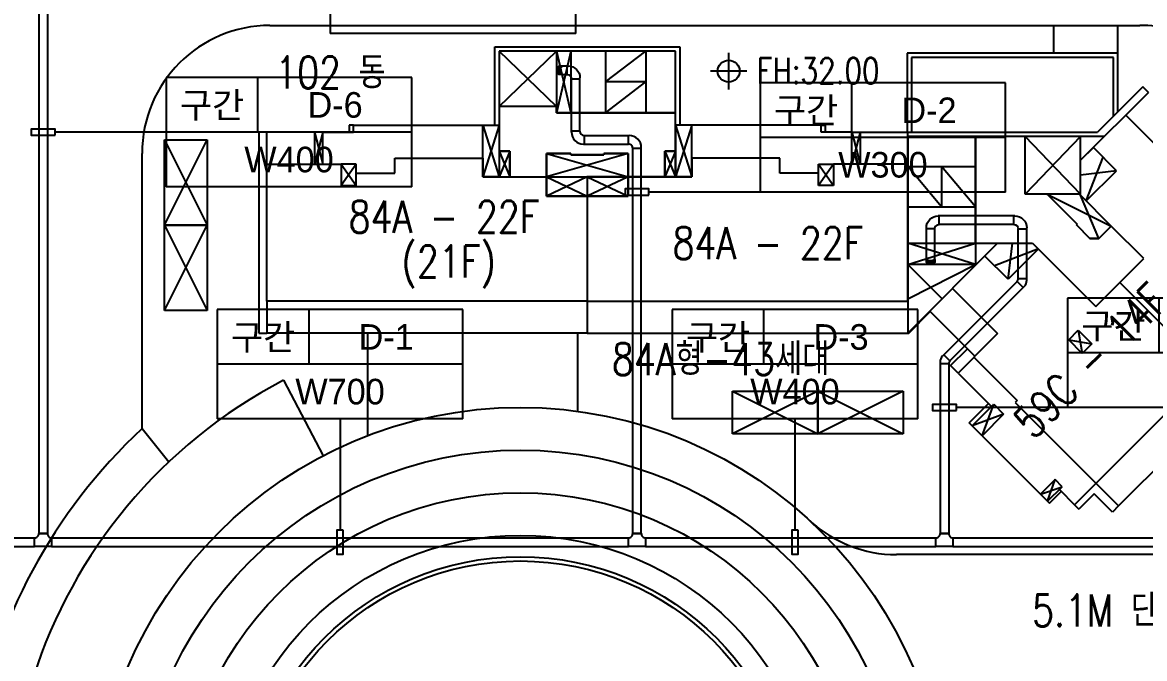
# Model space of a CAD drawing. Header units: millimetres. Extents: x 1145859089 to 1147511753, y -1047484727 to -1047247487.
# Drawn here: x 1147305703 to 1147358323, y -1047353084 to -1047323257 of the extents above; entities that cross this region are included whole.
import ezdxf
from ezdxf.enums import TextEntityAlignment as Align
from ezdxf.xclip import XClip

# ---------------------------------------------------------------- set-up
doc = ezdxf.new("R2010")
doc.units = ezdxf.units.MM
doc.header["$LTSCALE"] = 100
doc.header["$MEASUREMENT"] = 0
doc.header["$XCLIPFRAME"] = 2
doc.layers.get('0').update_dxf_attribs({"linetype": 'CONTINUOUS'})
for name, color, linetype in [('0-BLOCK', 2, 'CONTINUOUS'), ('TRAY', 1, 'CONTINUOUS'), ('TRAY(전력용)', 1, 'CONTINUOUS'), ('XREF', 135, 'CONTINUOUS'), ('단지배치도$0$S240910', 33, 'CONTINUOUS'), ('단지배치도$0$W240910', 135, 'CONTINUOUS')]:
    doc.layers.add(name, color=color, linetype=linetype)
doc.styles.add('WL', font='울릉도L_5.TTF')
doc.styles.add('단지배치도$0$WS1', font='romans.shx', dxfattribs={"width": 0.8, "bigfont": 'whgtxt.shx'})

# ---------------------------------------------------------------- blocks, each defined once
blk = doc.blocks.new('단지배치도$0$zw$9902')
at = {"layer": '단지배치도$0$W240910'}
for p, q in [((57040, 47970), (97826, 47970)), ((58520, 47970, 0), (96143, 47970, 0)), ((93800, 46670, 0), (93800, 47970, 0)), ((96800, 46670, 0), (96800, 47970, 0)), ((67580, 43290, 0), (67580, 46970, 0)), ((67580, 46970, 0), (76260, 46970, 0)), ((76260, 46970, 0), (76260, 43290, 0)), ((70480, 46770, 0), (67780, 46770, 0)), ((67780, 46770, 0), (67780, 44170, 0)), ((70480, 44170, 0), (67780, 46770, 0)), ((67780, 44170, 0), (70480, 46770, 0)), ((71140, 46770, 0), (70480, 46770, 0)), ((70480, 46770, 0), (70480, 43870, 0)), ((70480, 46770, 0), (71140, 43870, 0)), ((71140, 46770, 0), (70480, 43870, 0)), ((76060, 46770, 0), (71140, 46770, 0)), ((71140, 46770, 0), (71140, 43870, 0)), ((72770, 46770, 0), (72770, 43870, 0)), ((72770, 45320, 0), (74660, 46770, 0)), ((74660, 46770, 0), (74660, 43870, 0)), ((76060, 43870, 0), (76060, 46770, 0)), ((78546, 46686), (78546, 44971)), ((79403, 45828), (77689, 45828)), ((74660, 45320, 0), (72770, 45320, 0)), ((72770, 43870, 0), (74660, 45320, 0)), ((98231, 44832, 0), (95050, 41650, 0)), ((97970, 45093, 0), (95837, 42960, 0)), ((98231, 44832, 0), (97970, 45093, 0)), ((70480, 44170, 0), (67780, 44170, 0)), ((67780, 44170, 0), (67780, 42070, 0)), ((70480, 43870, 0), (70480, 44170, 0)), ((70480, 43870, 0), (71140, 43870, 0)), ((76060, 43870, 0), (70480, 43870, 0)), ((71140, 43870, 0), (76060, 43870, 0)), ((76060, 42070, 0), (76060, 43870, 0)), ((97171, 43771, 0), (99289, 41653, 0)), ((60960, 43290, 0), (60760, 43290, 0)), ((60760, 43290, 0), (60760, 42960, 0)), ((60960, 42960, 0), (60960, 43290, 0)), ((60960, 43290, 0), (67020, 43290, 0)), ((67780, 43290, 0), (67020, 40870, 0)), ((67020, 40870, 0), (67020, 43290, 0)), ((67020, 43290, 0), (67780, 43290, 0)), ((67020, 43290, 0), (67780, 40870, 0)), ((67780, 43290, 0), (67020, 40870, 0)), ((67780, 43290, 0), (67780, 40870, 0)), ((76820, 43290, 0), (76060, 43290, 0)), ((76060, 43290, 0), (76060, 40870, 0)), ((76820, 43290, 0), (76060, 40870, 0)), ((76060, 43290, 0), (76820, 40870, 0)), ((76820, 43290, 0), (76060, 43290, 0)), ((76060, 43290, 0), (76060, 40870, 0)), ((76820, 43290, 0), (76060, 40870, 0)), ((76060, 43290, 0), (76820, 40870, 0)), ((76820, 40870, 0), (76820, 43290, 0)), ((76820, 40870, 0), (76820, 43290, 0)), ((82880, 43290, 0), (76820, 43290, 0)), ((82880, 42960, 0), (82880, 43290, 0)), ((82880, 43290, 0), (83080, 43290, 0)), ((83080, 43290, 0), (83080, 42960, 0)), ((56890, 42960, 0), (56520, 42960, 0)), ((56520, 42960, 0), (56520, 33550, 0)), ((59125, 42960, 0), (56890, 42960, 0)), ((56890, 41460, 0), (56890, 42960, 0)), ((59515, 42960, 0), (59125, 42960, 0)), ((59125, 42960, 0), (59125, 41460, 0)), ((59125, 42960, 0), (59515, 41460, 0)), ((59515, 42960, 0), (59125, 41460, 0)), ((59515, 42960, 0), (60960, 42960, 0)), ((59515, 41460, 0), (59515, 42960, 0)), ((84325, 42960, 0), (82880, 42960, 0)), ((84325, 41460, 0), (84325, 42960, 0)), ((84325, 42960, 0), (84715, 42960, 0)), ((84715, 42960, 0), (84325, 41460, 0)), ((84325, 42960, 0), (84715, 41460, 0)), ((84715, 42960, 0), (84715, 41460, 0)), ((84715, 42960, 0), (86950, 42960, 0)), ((86950, 41460, 0), (86950, 42960, 0)), ((86950, 42960, 0), (95837, 42960, 0)), ((90120, 42760, 0), (86950, 42760, 0)), ((86950, 42760, 0), (86950, 37760, 0)), ((90120, 37760, 0), (90120, 42760, 0)), ((96160, 42760, 0), (90120, 42760, 0)), ((90120, 42760, 0), (90120, 37760, 0)), ((92450, 40060, 0), (92450, 42760, 0)), ((95050, 42760, 0), (92450, 40060, 0)), ((95050, 40060, 0), (92450, 42760, 0)), ((95050, 40060, 0), (95050, 42760, 0)), ((52100, 38610, 0), (52100, 42610, 0)), ((52100, 42610, 0), (54100, 42610, 0)), ((52100, 38610, 0), (54100, 42610, 0)), ((52100, 42610, 0), (54100, 38610, 0)), ((54100, 42610, 0), (54100, 38610, 0)), ((95651, 42251, 0), (95050, 41650, 0)), ((96739, 41162, 0), (95651, 42251, 0)), ((51040, 29067, 0), (51040, 41970, 0)), ((62890, 41050, 0), (62890, 41750, 0)), ((62890, 41750, 0), (67020, 41750, 0)), ((67020, 41750, 0), (67020, 40870, 0)), ((68280, 42070, 0), (67780, 42070, 0)), ((67780, 42070, 0), (67780, 40870, 0)), ((67780, 42070, 0), (68280, 42070, 0)), ((68280, 42070, 0), (67780, 40870, 0)), ((67780, 42070, 0), (68280, 40870, 0)), ((68280, 40870, 0), (68280, 42070, 0)), ((68280, 42070, 0), (68280, 40870, 0)), ((71150, 41960, 0), (70000, 41960, 0)), ((70000, 41960, 0), (70000, 40870, 0)), ((70000, 40870, 0), (70000, 41960, 0)), ((70000, 41960, 0), (71150, 41960, 0)), ((73840, 41960, 0), (70000, 40870, 0)), ((70000, 41960, 0), (73840, 40870, 0)), ((71150, 41910, 0), (71150, 41960, 0)), ((71150, 41960, 0), (71150, 41910, 0)), ((72690, 41910, 0), (71150, 41910, 0)), ((71150, 41910, 0), (72690, 41910, 0)), ((73840, 41960, 0), (72690, 41960, 0)), ((72690, 41960, 0), (72690, 41910, 0)), ((72690, 41910, 0), (72690, 41960, 0)), ((72690, 41960, 0), (73840, 41960, 0)), ((73840, 40870, 0), (73840, 41960, 0)), ((73840, 41960, 0), (73840, 40870, 0)), ((76060, 42070, 0), (75560, 42070, 0)), ((75560, 42070, 0), (75560, 40870, 0)), ((75560, 40870, 0), (75560, 42070, 0)), ((75560, 42070, 0), (76060, 42070, 0)), ((75560, 42070, 0), (76060, 40870, 0)), ((76060, 42070, 0), (75560, 40870, 0)), ((76060, 40870, 0), (76060, 42070, 0)), ((80950, 41750, 0), (76820, 41750, 0)), ((76820, 41750, 0), (76820, 40870, 0)), ((80950, 41050, 0), (80950, 41750, 0)), ((95318, 39740, 0), (96106, 41795, 0)), ((56890, 41460, 0), (60380, 41460, 0)), ((56890, 35050, 0), (56890, 41460, 0)), ((59125, 41460, 0), (59515, 41460, 0)), ((61085, 41460, 0), (60380, 41460, 0)), ((60380, 41460, 0), (60380, 40460, 0)), ((60380, 41460, 0), (61085, 40460, 0)), ((61085, 41460, 0), (60380, 40460, 0)), ((60380, 41460, 0), (60380, 40460, 0)), ((61085, 40460, 0), (61085, 41460, 0)), ((61085, 40460, 0), (61085, 41050, 0)), ((61085, 41050, 0), (62890, 41050, 0)), ((82755, 41050, 0), (80950, 41050, 0)), ((82755, 40460, 0), (82755, 41460, 0)), ((82755, 41460, 0), (83460, 41460, 0)), ((83460, 41460, 0), (82755, 40460, 0)), ((82755, 41460, 0), (83460, 40460, 0)), ((82755, 40460, 0), (82755, 41050, 0)), ((83460, 41460, 0), (83460, 40460, 0)), ((86950, 41460, 0), (83460, 41460, 0)), ((83460, 41460, 0), (83460, 40460, 0)), ((84715, 41460, 0), (84325, 41460, 0)), ((86950, 35050, 0), (86950, 41460, 0)), ((86950, 41360, 0), (90120, 41360, 0)), ((88535, 39470, 0), (86950, 41360, 0)), ((88535, 41360, 0), (88535, 39470, 0)), ((90120, 39470, 0), (88535, 41360, 0)), ((96739, 41162, 0), (95050, 40950, 0)), ((95318, 39740, 0), (96739, 41162, 0)), ((67020, 40870, 0), (67780, 40870, 0)), ((67780, 40870, 0), (67020, 40870, 0)), ((67780, 40870, 0), (68280, 40870, 0)), ((67780, 40870, 0), (68280, 40870, 0)), ((68280, 40870, 0), (70000, 40870, 0)), ((68280, 40870, 0), (70000, 40870, 0)), ((70000, 40870, 0), (71920, 40870, 0)), ((70000, 40870, 0), (70000, 39960, 0)), ((70000, 39960, 0), (70000, 40870, 0)), ((70000, 40870, 0), (71920, 40870, 0)), ((71920, 40870, 0), (70000, 39960, 0)), ((70000, 40870, 0), (71920, 39960, 0)), ((73840, 40870, 0), (71920, 40870, 0)), ((71920, 40870, 0), (71920, 39960, 0)), ((71920, 40870, 0), (73840, 40870, 0)), ((71920, 40870, 0), (73840, 39960, 0)), ((73840, 40870, 0), (71920, 39960, 0)), ((71920, 40870, 0), (71920, 39960, 0)), ((73840, 39960, 0), (73840, 40870, 0)), ((73840, 40870, 0), (75560, 40870, 0)), ((75560, 40870, 0), (73840, 40870, 0)), ((73840, 40870, 0), (73840, 39960, 0)), ((75560, 40870, 0), (76060, 40870, 0)), ((76060, 40870, 0), (75560, 40870, 0)), ((76060, 40870, 0), (76820, 40870, 0)), ((76060, 40870, 0), (76820, 40870, 0)), ((76820, 40870, 0), (76060, 40870, 0)), ((60380, 40460, 0), (61085, 40460, 0)), ((60380, 40460, 0), (61085, 40460, 0)), ((83460, 40460, 0), (82755, 40460, 0)), ((83460, 40460, 0), (82755, 40460, 0)), ((93485, 40060, 0), (92450, 40060, 0)), ((95050, 40060, 0), (93485, 40060, 0)), ((93485, 40060, 0), (94887, 38659, 0)), ((94887, 38659, 0), (93485, 40060, 0)), ((93485, 40060, 0), (96492, 38567, 0)), ((95050, 40009, 0), (95050, 40060, 0)), ((95050, 40009, 0), (95050, 40060, 0)), ((96492, 38567, 0), (95050, 40009, 0)), ((95912, 37987, 0), (95050, 40009, 0)), ((70000, 39960, 0), (71920, 39960, 0)), ((71920, 39960, 0), (70000, 39960, 0)), ((71920, 39960, 0), (73840, 39960, 0)), ((71920, 39960, 0), (71920, 35050, 0)), ((73840, 39960, 0), (71920, 39960, 0)), ((71920, 39960, 0), (71920, 35050, 0)), ((86950, 39470, 0), (90120, 39470, 0)), ((52100, 34610, 0), (52100, 38610, 0)), ((52100, 38610, 0), (54100, 38610, 0)), ((52100, 34610, 0), (54100, 38610, 0)), ((52100, 38610, 0), (54100, 34610, 0)), ((54100, 38610, 0), (52100, 38610, 0)), ((54100, 38610, 0), (54100, 34610, 0)), ((94887, 38659, 0), (94852, 38623, 0)), ((94852, 38623, 0), (94887, 38659, 0)), ((94852, 38623, 0), (95488, 37987, 0)), ((95488, 37987, 0), (94852, 38623, 0)), ((95912, 37987, 0), (96492, 38567, 0)), ((96492, 38567, 0), (95912, 37987, 0)), ((98019, 37039, 0), (96492, 38567, 0)), ((95488, 37987, 0), (95912, 37987, 0)), ((95912, 37987, 0), (95488, 37987, 0)), ((86950, 33550, 0), (91160, 37760, 0)), ((86950, 37760, 0), (86950, 33550, 0)), ((86950, 37760, 0), (92801, 37760, 0)), ((86950, 37760, 0), (90120, 37760, 0)), ((86950, 36760, 0), (86950, 37760, 0)), ((86950, 36760, 0), (90120, 37760, 0)), ((90120, 36760, 0), (86950, 37760, 0)), ((90120, 37760, 0), (92801, 37760, 0)), ((90120, 37760, 0), (90120, 36760, 0)), ((93070, 37492, 0), (91015, 36704, 0)), ((91648, 36071, 0), (91860, 37760, 0)), ((93070, 37492, 0), (91648, 36071, 0)), ((92801, 37760, 0), (95771, 34791, 0)), ((91648, 36071, 0), (90559, 37159, 0)), ((95771, 34791, 0), (98019, 37039, 0)), ((90120, 36760, 0), (86950, 36760, 0)), ((86950, 36760, 0), (88555, 35155, 0)), ((86950, 35155, 0), (90120, 36760, 0)), ((102099, 30711, 0), (96895, 35915, 0)), ((89039, 35639, 0), (91157, 33521, 0)), ((56890, 35050, 0), (56890, 33550, 0)), ((71920, 35050, 0), (56890, 35050, 0)), ((71920, 35050, 0), (71920, 33550, 0)), ((71920, 35050, 0), (86950, 35050, 0)), ((86950, 35050, 0), (86950, 33550, 0)), ((54100, 34610, 0), (52100, 34610, 0)), ((86992, 33550, 0), (88000, 34557, 0)), ((87978, 34579, 0), (90096, 32461, 0)), ((94494, 33231, 0), (94943, 33680, 0)), ((94943, 33680, 0), (95580, 33044, 0)), ((94943, 33680, 0), (95131, 32595, 0)), ((56520, 33550, 0), (56890, 33550, 0)), ((71920, 33550, 0), (56890, 33550, 0)), ((61610, 33550, 0), (61610, 28730, 0)), ((71460, 33550, 0), (71460, 29880, 0)), ((71920, 33550, 0), (86950, 33550, 0)), ((86950, 33550, 0), (86992, 33550, 0)), ((91157, 33521, 0), (90047, 32411, 0)), ((95131, 32595, 0), (94494, 33231, 0)), ((94494, 33231, 0), (95580, 33044, 0)), ((88954, 32019, 1673713), (89746, 32811, 1673713)), ((95580, 33044, 0), (95131, 32595, 0)), ((90070, 32434, 0), (89304, 31669, 0)), ((90047, 32411, 0), (92076, 30382, 0)), ((89304, 31669, 1673713), (88954, 32019, 1673713)), ((89304, 31669, 0), (90870, 30103, 0)), ((94767, 25499, 0), (101039, 31771, 0)), ((57676, 31336, 0), (59526, 27790, 0)), ((78735, 30819), (82735, 30819)), ((78735, 28819), (78735, 30819)), ((78735, 30819), (82735, 28819)), ((82735, 30819), (78735, 28819)), ((82735, 30819), (82735, 28819)), ((82735, 30819), (86735, 30819)), ((82735, 28819), (82735, 30819)), ((82735, 30819), (86735, 28819)), ((86735, 30819), (82735, 28819)), ((86735, 30819), (86735, 28819)), ((96831, 25443, 0), (102099, 30711, 0)), ((89824, 29339, 0), (90729, 30244, 0)), ((89965, 29197, 0), (90977, 30209, 0)), ((90977, 30209, 0), (91440, 29745, 0)), ((92076, 30382, 0), (91984, 30290, 0)), ((91984, 30290, 0), (96831, 25443, 0)), ((91440, 29745, 0), (90429, 28734, 0)), ((51040, 29067, 0), (52291, 27506, 0)), ((89965, 29197, 0), (89824, 29339, 0)), ((90429, 28734, 0), (89965, 29197, 0)), ((82735, 28819), (78735, 28819)), ((86735, 28819), (82735, 28819)), ((90429, 28734, 0), (93169, 25994, 0)), ((93854, 26680, 0), (93169, 25994, 0)), ((93504, 25658, 0), (94190, 26344, 0)), ((94190, 26344, 0), (93854, 26680, 0)), ((93169, 25994, 0), (93504, 25658, 0)), ((93593, 25570, 0), (94144, 26122, 0)), ((94056, 26210, 0), (94767, 25499, 0)), ((95686, 26008, 0), (94972, 25294, 0)), ((96541, 25153, 0), (95686, 26008, 0)), ((93504, 25658, 0), (93593, 25570, 0)), ((94767, 25499, 0), (94972, 25294, 0)), ((94972, 25294, 0), (94767, 25499, 0)), ((96831, 25443, 0), (96541, 25153, 0)), ((104365, 23160), (86421, 23160, 0))]:
    blk.add_line(p, q, dxfattribs=at)
at = {"layer": '단지배치도$0$W240910', "ltscale": 5}
for p, q in [((96800, 46670, 0), (86920, 46670, 0)), ((86920, 46670, 0), (86920, 42960, 0)), ((96600, 46470, 0), (87120, 46470, 0)), ((87120, 46470, 0), (87120, 42960, 0)), ((96600, 43723, 0), (96600, 46470, 0)), ((96800, 43923, 0), (96800, 46670, 0))]:
    blk.add_line(p, q, dxfattribs=at)
at = {"layer": '단지배치도$0$W240910', "ltscale": 3}
for p, q in [((90429, 28734, 0), (90977, 30209, 0)), ((91440, 29745, 0), (89965, 29197, 0)), ((93169, 25994, 0), (94190, 26344, 0)), ((93504, 25658, 0), (93854, 26680, 0))]:
    blk.add_line(p, q, dxfattribs=at)
at = {"layer": '단지배치도$0$W240910'}
for centre, radius in [((78546, 45828), 514), ((68781, 10060, 0), 20000), ((68781, 10060, 0), 18000), ((68781, 10060, 0), 16000), ((68781, 10060, 0), 14000), ((68781, 10060, 0), 13000), ((68781, 10060, 0), 12800)]:
    blk.add_circle(centre, radius, dxfattribs=at)
for centre, radius, start, end in [((97826, 37970, 0), 17000, 22.8573, 90), ((57040, 41970, 0), 6000, 90, 180), ((97826, 37970, 0), 10000, 22.8573, 90), ((68781, 10060, 0), 24000, 117.5626, 206.5372), ((68781, 10060, 0), 26000, 133.0265, 206.5372), ((86421, 29160, 0), 6000, 227.2747, 270)]:
    blk.add_arc(centre, radius, start, end, dxfattribs=at)
at = {"layer": '단지배치도$0$S240910', "style": '단지배치도$0$WS1', "width": 0.8}
for s, height, p in [('102 동', 1500, (57286, 45017)), ('FH:32.00', 1200, (79864, 45246)), ('84A - 22F', 1500, (60730, 38253)), ('84A - 22F', 1500, (75918, 37016)), ('(21F)', 1500, (63208, 36159)), ('5.1M 단지내도로', 1500, (92777, 19795))]:
    blk.add_text(s, height=height, dxfattribs=at).set_placement(p)
for s, rotation, p in [('59C - 14F', 45, (92848, 28510, 0)), ('84A형-43세대', 0, (73078, 31575))]:
    blk.add_text(s, height=1500, rotation=rotation, dxfattribs=at).set_placement(p)
blk = doc.blocks.new('단지배치도')
blk.add_blockref('단지배치도$0$zw$9902', (141034, 142437))
blk = doc.blocks.new('zw$DA96')
at = {"layer": 'TRAY(전력용)'}
blk.add_lwpolyline([(-400, 0, 0.414214), (-600, 200), (-600, 600), (200, 600), (200, 200, 0.414214), (0, 0), (-400, 0), (0, 0)], format="xyb", dxfattribs=at)
blk = doc.blocks.new('A$C25E00273')
at = {"layer": 'TRAY(전력용)'}
blk.add_line((-806.11, -2312.16), (-806.11, -2313.16), dxfattribs=at)
blk.add_lwpolyline([(-803.55, -2312.16), (-803.11, -2312.16), (-803.11, -2313.16), (-806.11, -2313.16), (-806.11, -2312.16), (-805.67, -2312.16), (-805.67, -2312.36), (-805.91, -2312.36), (-805.91, -2312.96), (-803.31, -2312.96), (-803.31, -2312.36), (-803.55, -2312.36)], close=True, dxfattribs=at)
at = {"layer": 'TRAY(전력용)', "color": 7}
for centre in [(-805.61, -2312.71), (-805.11, -2312.71), (-804.61, -2312.71), (-804.11, -2312.71), (-803.61, -2312.71)]:
    blk.add_circle(centre, 0.25, dxfattribs=at)
blk = doc.blocks.new('zw$A601')
at = {"layer": 'TRAY(전력용)'}
for p, q in [((-436, 236, 0), (-436, -164, 0)), ((-236, 436), (164, 436))]:
    blk.add_line(p, q, dxfattribs=at)
for centre, radius in [((-436, 436), 200), ((-396, 396), 560)]:
    blk.add_arc(centre, radius, 270, 0, dxfattribs=at)
blk = doc.blocks.new('zw$EC20')
at = {"layer": 'TRAY(전력용)'}
for p, q in [((20500, 101669, 0), (20500, 67725, 0)), ((20900, 101669, 0), (20900, 67725, 0)), ((45013, 89649, 0), (45316, 89649, 0)), ((45013, 89249, 0), (45276, 89249, 0)), ((45476, 86548, 0), (45476, 89049, 0)), ((45876, 86588, 0), (45876, 89089, 0)), ((46076, 86388, 0), (48190, 86388, 0)), ((46036, 85988, 0), (48150, 85988, 0)), ((48350, 67725, 0), (48350, 85788, 0)), ((48750, 67725, 0), (48750, 85828, 0)), ((66268, 82620, 0), (62680, 82620, 0)), ((66228, 82220, 0), (62720, 82220, 0)), ((62120, 80572, 0), (62120, 82060, 0)), ((62520, 80572, 0), (62520, 82020, 0)), ((66428, 79682, 0), (66428, 82020, 0)), ((66828, 79600, 0), (66828, 82060, 0)), ((62884, 76055, 1673713), (66370, 79541, 1673713)), ((66370, 79541, 1673713), (66653, 79258, 1673713)), ((66428, 79682, 0), (66828, 79682, 0)), ((63225, 75831, 1673713), (66711, 79317, 1673713)), ((62766, 75772, 0), (62766, 67725, 0)), ((63225, 75831, 0), (62942, 76113, 1673713)), ((63166, 75689, 0), (62766, 75689, 0)), ((63166, 75689, 0), (63166, 67725, 0)), ((12779, 67525, 0), (20300, 67525, 0)), ((21100, 67525, 0), (48150, 67525, 0)), ((48950, 67525, 0), (62566, 67525, 0)), ((63366, 67525, 0), (72837, 67525, 0)), ((12779, 67125, 0), (20300, 67125, 0)), ((21100, 67125, 0), (48150, 67125, 0)), ((48950, 67125, 0), (62566, 67125, 0)), ((63366, 67125, 0), (72797, 67125, 0))]:
    blk.add_line(p, q, dxfattribs=at)
for centre, radius, start, end in [((66228, 79682, 1673713), 200, 315, 0), ((66428, 79600, 0), 400, 315, 0), ((63166, 75772, 1673713), 400, 135, 180), ((63366, 75689, 0), 200, 135, 180)]:
    blk.add_arc(centre, radius, start, end, dxfattribs=at)
at = {"layer": 'TRAY(전력용)', "xscale": 133.3333333333332, "yscale": 133.3333333333332, "zscale": 133.3333333333332}
for p, rotation in [((353301, -17833, 0), 270), ((169601, 388860, 0), 360)]:
    blk.add_blockref('A$C25E00273', p, dxfattribs=dict(at, rotation=rotation))
at = {"layer": 'TRAY(전력용)', "xscale": -1}
for p, rotation in [((45712, 89485, 0), 180), ((62284, 82456, 0), 269.9999999999999), ((66664, 82456, 0), 179.9999999999999)]:
    blk.add_blockref('zw$A601', p, dxfattribs=dict(at, rotation=rotation))
at = {"layer": 'TRAY(전력용)'}
for name, p, rotation in [('zw$A601', (45640, 86152, 0), 270), ('zw$A601', (48586, 86224, 0), 89.99999999999997), ('zw$DA96', (20500, 67725, 0), 180), ('zw$DA96', (48350, 67725, 0), 180), ('zw$DA96', (62766, 67725, 0), 180)]:
    blk.add_blockref(name, p, dxfattribs=dict(at, rotation=rotation))
blk = doc.blocks.new('zw$2F09')
at = {"layer": 'TRAY(전력용)', "lineweight": -2, "ltscale": 0.5}
blk.add_blockref('zw$EC20', (-132762, 21371, 0), dxfattribs=at)
blk = doc.blocks.new('A$C25F07BB0')
at = {"layer": '0-BLOCK', "color": 6}
blk.add_line((0, 0), (0, 7822), dxfattribs=at)
blk.add_lwpolyline([(217, 7822), (-217, 7822), (-217, 9504), (217, 9504)], close=True, dxfattribs=at)
blk = doc.blocks.new('A$C4F4C36A7')
at = {"layer": 'TRAY', "color": 6}
for p, q in [((0, 5124), (0, 2562)), ((5756, 5124), (0, 5124)), ((11512, 5124), (5756, 5124)), ((11512, 2562), (11512, 5124)), ((0, 2562), (0, 0)), ((5756, 2562), (0, 2562)), ((11512, 2562), (5756, 2562)), ((11512, 2562), (5756, 2562)), ((11512, 0), (11512, 2562)), ((5756, 0), (0, 0)), ((11512, 0), (5756, 0))]:
    blk.add_line(p, q, dxfattribs=at)
blk = doc.blocks.new('A$C28682198')
at = {"color": 6}
blk.add_line((4301, 2562), (4301, 5124), dxfattribs=at)
blk.add_blockref('A$C4F4C36A7', (0, 0))

msp = doc.modelspace()

# ---------------------------------------------------------------- block references
at = {"layer": '0-BLOCK', "rotation": 359.9999968060735}
for p in [(1147320138.310766, -1047323778.84696, 0), (1147312447.442625, -1047330965.478625, 0), (1147340297.44277, -1047331211.503292), (1147354714.302723, -1047341310.684563, 0), (1147314841.071891, -1047341847.11145, 0), (1147336172.10668, -1047341847.11145, 0)]:
    msp.add_blockref('A$C28682198', p, dxfattribs=at)
at = {"layer": '0-BLOCK', "xscale": -0.6666666666666666, "yscale": 0.6666666666666666, "zscale": 0.6666666666666666}
for p, rotation in [((1147312447.4425, -1047328403.415022, 0), 90.00000638288725), ((1147340297.442501, -1047331211.503561), 90.00000638288722), ((1147354714.302454, -1047341310.684832, 0), 90.0000063828872), ((1147320597.026316, -1047341847.112039, 0), 180.0000127658332), ((1147341928.061105, -1047341847.112039, 0), 180.0000127658332)]:
    msp.add_blockref('A$C25F07BB0', p, dxfattribs=dict(at, rotation=rotation))
at = {"layer": 'TRAY(전력용)', "ltscale": 2}
msp.add_blockref('zw$2F09', (1147418733.945579, -1047436318.934696, 0), dxfattribs=at)
at = {"layer": 'XREF'}
ref = msp.add_blockref('단지배치도', (1147119237.834579, -1047513806.462535), dxfattribs=at)
XClip(ref).set_block_clipping_path([(72982.4064819524, 34919.7593965302), (360382.4067475507, 255319.7593436702)])

# ---------------------------------------------------------------- texts
at = {"layer": '0-BLOCK', "color": 2, "style": 'WL'}
for s, p in [('구간', (1147314597.698875, -1047327122.383117, 0)), ('D-6', (1147320365.632709, -1047327122.383312, 0)), ('구간', (1147342447.69902, -1047327368.407785)), ('D-2', (1147348215.632854, -1047327368.40798)), ('W400', (1147318203.396921, -1047329684.44718, 0)), ('W300', (1147346053.397066, -1047329930.471847)), ('구간', (1147356864.558973, -1047337467.589055, 0)), ('구간', (1147316991.32814, -1047338004.015942, 0)), ('D-1', (1147322759.261975, -1047338004.016137, 0)), ('구간', (1147338322.36293, -1047338004.015942, 0)), ('D-3', (1147344090.296765, -1047338004.016137, 0)), ('W700', (1147320597.026187, -1047340566.080004, 0)), ('W400', (1147341928.060977, -1047340566.080004, 0))]:
    msp.add_text(s, height=1200, dxfattribs=at).set_placement(p, align=Align.MIDDLE)

doc.saveas('drawing.dxf')
